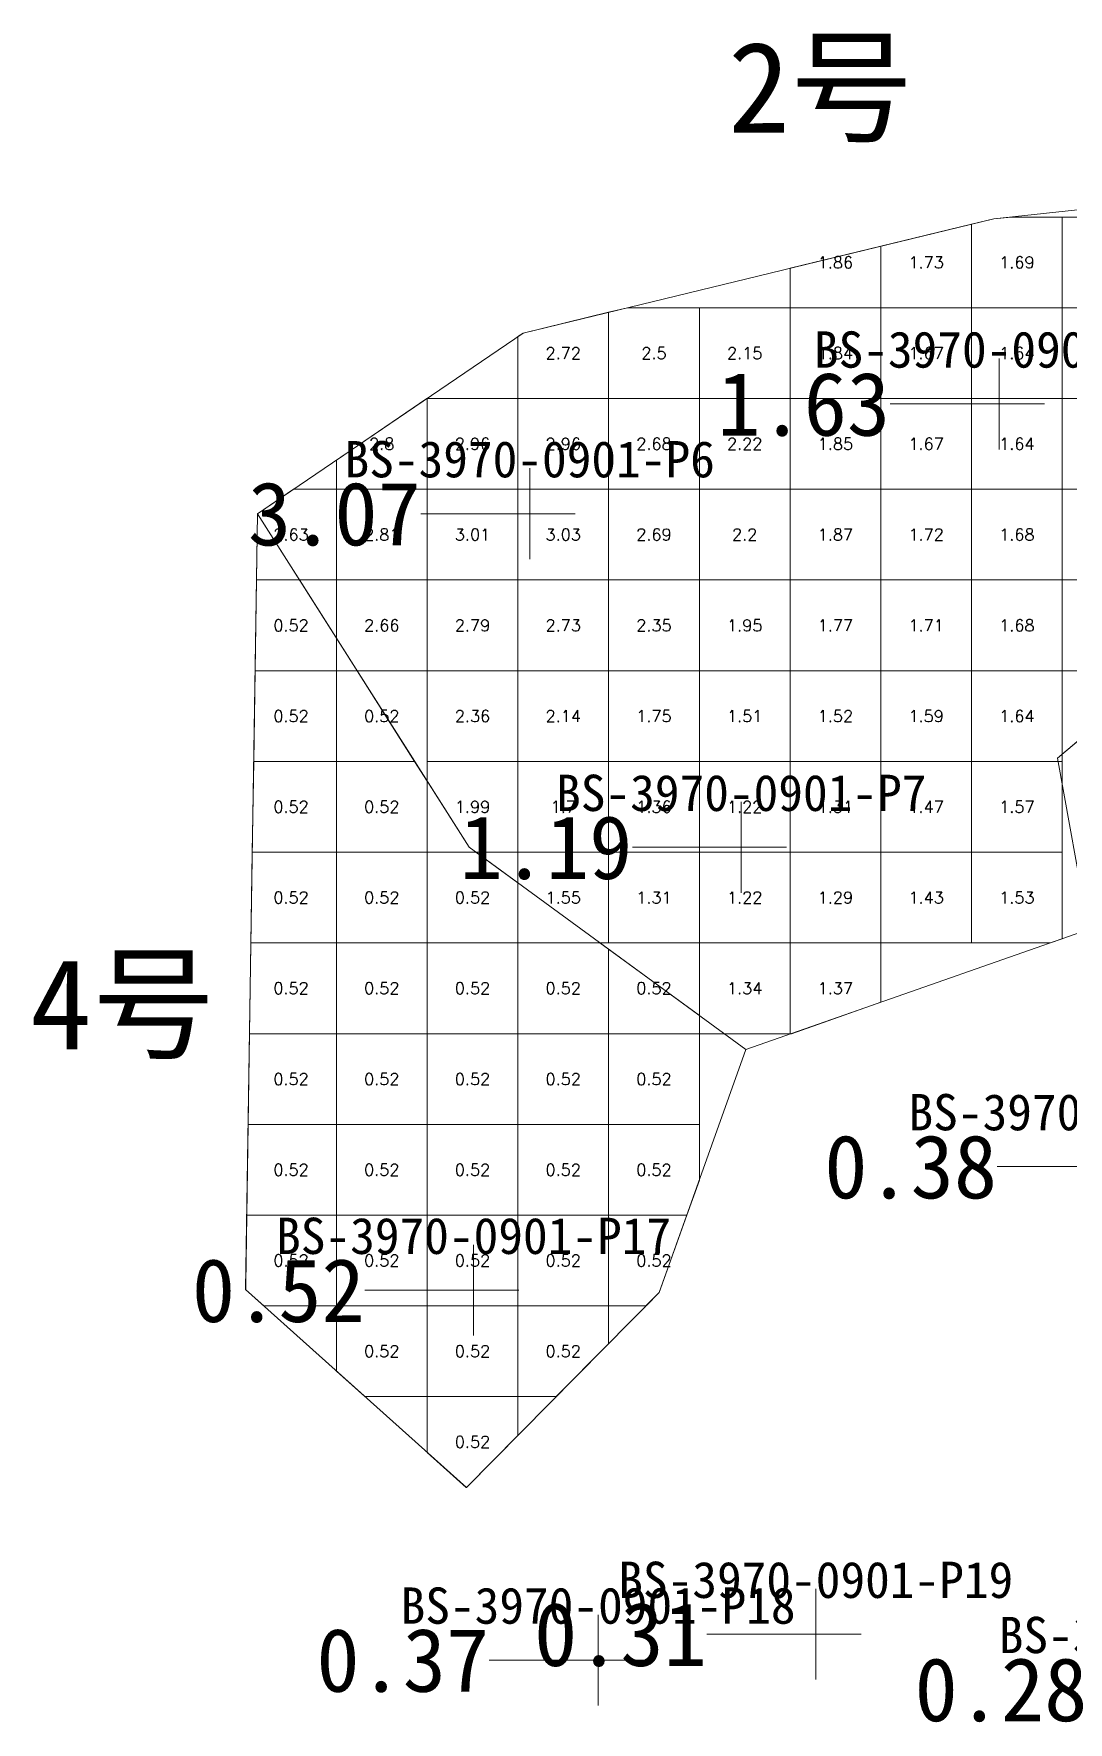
# Model space of a CAD drawing. Header units: inches. Extents: x 469937.7 to 469980.6, y 4349683.5 to 4349704.7.
# Drawn here: x 469937.73 to 469949.13, y 4349683.6 to 4349702.21 of the extents above; entities that cross this region are included whole.
import ezdxf
from ezdxf.enums import TextEntityAlignment as Align

# ---------------------------------------------------------------- set-up
doc = ezdxf.new("R2010")
doc.units = ezdxf.units.IN
doc.header["$MEASUREMENT"] = 0
for name, color, linetype, lineweight in [('0.500-1.000', 7, 'Continuous', 0), ('1.500-3.000', 7, 'Continuous', 0), ('孔口文字', 7, 'Continuous', 0), ('点', 7, 'Continuous', 0), ('爆区方格网', 7, 'Continuous', 0), ('线条', 7, 'Continuous', 0), ('钻孔', 7, 'Continuous', 0)]:
    doc.layers.add(name, color=color, linetype=linetype, lineweight=lineweight)
doc.styles.add('3dmine_textStyle_1', font='txt.shx', dxfattribs={"height": 1, "bigfont": 'gbcbig.shx'})
doc.styles.add('3dmine_textStyle_2', font='宋体.ttf', dxfattribs={"height": 1})
doc.styles.add('3dmine_textStyle_3', font='simsunb.ttf', dxfattribs={"height": 1})

msp = doc.modelspace()

# ---------------------------------------------------------------- hatches: boundary and pattern name
at = {"layer": '钻孔', "linetype": 'Continuous', "lineweight": 0, "true_color": 0xff0000, "extrusion": (0, 1, 0)}
msp.add_hatch(color=1, dxfattribs=at).paths.add_polyline_path([(-469949.369, 3959.844), (-469948.369, 3959.844), (-469948.369, 3969.844), (-469949.369, 3969.844)], flags=0)
at = {"layer": '钻孔', "linetype": 'Continuous', "lineweight": 0, "true_color": 0xff00ff, "extrusion": (0, 1, 0)}
msp.add_hatch(color=6, dxfattribs=at).paths.add_polyline_path([(-469944.196, 3959.95), (-469943.196, 3959.95), (-469943.196, 3969.95), (-469944.196, 3969.95)], flags=0)
at = {"layer": '钻孔', "linetype": 'Continuous', "lineweight": 0, "true_color": 0x0000ff, "extrusion": (0, 1, 0)}
msp.add_hatch(color=5, dxfattribs=at).paths.add_polyline_path([(-469946.528, 3959.804), (-469945.528, 3959.804), (-469945.528, 3969.804), (-469946.528, 3969.804)], flags=0)
at = {"layer": '钻孔', "linetype": 'Continuous', "lineweight": 0, "true_color": 0x00ffff, "extrusion": (0, 1, 0)}
msp.add_hatch(color=4, dxfattribs=at).paths.add_polyline_path([(-469943.578, 3960.349), (-469942.578, 3960.349), (-469942.578, 3969.349), (-469943.578, 3969.349)], flags=0)
at = {"layer": '钻孔', "linetype": 'Continuous', "lineweight": 0, "true_color": 0x808080, "extrusion": (0, 1, 0)}
for points in [[(-469947.349, 3959.857), (-469946.349, 3959.857), (-469946.349, 3968.857), (-469947.349, 3968.857)], [(-469944.95, 3960.02), (-469943.95, 3960.02), (-469943.95, 3969.02), (-469944.95, 3969.02)]]:
    msp.add_hatch(color=8, dxfattribs=at).paths.add_polyline_path(points, flags=0)

# ---------------------------------------------------------------- linework, layer by layer
at = {"layer": '0.500-1.000', "color": 4, "linetype": 'Continuous', "lineweight": 0, "true_color": 0x00ffff}
for points in [[(469956.289, 4349694.763), (469958.075, 4349693.581), (469963.589, 4349689.93), (469956.37, 4349688.932), (469953.445, 4349691.172), (469952.847, 4349691.63), (469949.354, 4349692.339), (469949.013, 4349694.227), (469950.787, 4349695.729), (469952.561, 4349697.231), (469956.289, 4349694.763)], [(469942.528, 4349693.246), (469945.578, 4349691.017), (469944.625, 4349688.339), (469942.498, 4349686.191), (469940.065, 4349688.371), (469940.196, 4349696.923), (469942.528, 4349693.246)]]:
    msp.add_lwpolyline(points, dxfattribs=at)
at = {"layer": '1.500-3.000', "color": 1, "linetype": 'Continuous', "lineweight": 0, "true_color": 0xff0000}
msp.add_lwpolyline([(469958.22, 4349698.376), (469961.312, 4349695.804), (469959.302, 4349692.768), (469955.5, 4349695.285), (469952.561, 4349697.231), (469951.986, 4349696.744), (469949.196, 4349694.382), (469949.013, 4349694.227), (469949.354, 4349692.339), (469945.578, 4349691.017), (469942.528, 4349693.246), (469942.223, 4349693.728), (469940.196, 4349696.923), (469943.125, 4349698.914), (469945.333, 4349699.45), (469948.312, 4349700.172), (469951.56, 4349700.52), (469955.176, 4349700.908), (469958.22, 4349698.376)], dxfattribs=at)
at = {"layer": '点', "color": 138, "linetype": 'Continuous', "lineweight": 0, "true_color": 0x004c4c}
for points, elevation in [([(469948.369, 4349697.632), (469948.369, 4349698.632)], 3969.844), ([(469948.869, 4349698.132), (469947.869, 4349698.132)], 3969.844), ([(469943.196, 4349696.423), (469943.196, 4349697.423)], 3969.95), ([(469943.696, 4349696.923), (469942.696, 4349696.923)], 3969.95), ([(469945.528, 4349692.746), (469945.528, 4349693.746)], 3969.804), ([(469946.028, 4349693.246), (469945.028, 4349693.246)], 3969.804), ([(469950.048, 4349689.727), (469949.048, 4349689.727)], 3970.058), ([(469942.578, 4349687.864), (469942.578, 4349688.864)], 3969.349), ([(469943.078, 4349688.364), (469942.078, 4349688.364)], 3969.349), ([(469946.349, 4349684.073), (469946.349, 4349685.073)], 3968.857), ([(469943.95, 4349683.789), (469943.95, 4349684.789)], 3969.02), ([(469946.849, 4349684.573), (469945.849, 4349684.573)], 3968.857), ([(469944.45, 4349684.289), (469943.45, 4349684.289)], 3969.02)]:
    msp.add_lwpolyline(points, dxfattribs=dict(at, elevation=elevation))
at = {"layer": '爆区方格网', "color": 1, "linetype": 'Continuous', "lineweight": 0, "true_color": 0xff0000, "elevation": 3969.461}
for points in [[(469949.066, 4349699.192), (469948.066, 4349699.192), (469948.066, 4349700.112), (469948.312, 4349700.172), (469948.503, 4349700.192), (469949.066, 4349700.192), (469949.066, 4349699.192)], [(469950.066, 4349699.192), (469949.066, 4349699.192), (469949.066, 4349700.192), (469950.066, 4349700.192), (469950.066, 4349699.192)], [(469948.066, 4349699.192), (469947.066, 4349699.192), (469947.066, 4349699.87), (469948.066, 4349700.112), (469948.066, 4349699.192)], [(469947.066, 4349699.192), (469946.066, 4349699.192), (469946.066, 4349699.627), (469947.066, 4349699.87), (469947.066, 4349699.192)], [(469944.066, 4349698.192), (469943.066, 4349698.192), (469943.066, 4349698.874), (469943.125, 4349698.914), (469944.066, 4349699.142), (469944.066, 4349698.192)], [(469945.066, 4349698.192), (469944.066, 4349698.192), (469944.066, 4349699.142), (469944.273, 4349699.192), (469945.066, 4349699.192), (469945.066, 4349698.192)], [(469946.066, 4349698.192), (469945.066, 4349698.192), (469945.066, 4349699.192), (469946.066, 4349699.192), (469946.066, 4349698.192)], [(469947.066, 4349698.192), (469946.066, 4349698.192), (469946.066, 4349699.192), (469947.066, 4349699.192), (469947.066, 4349698.192)], [(469948.066, 4349698.192), (469947.066, 4349698.192), (469947.066, 4349699.192), (469948.066, 4349699.192), (469948.066, 4349698.192)], [(469949.066, 4349698.192), (469948.066, 4349698.192), (469948.066, 4349699.192), (469949.066, 4349699.192), (469949.066, 4349698.192)], [(469950.066, 4349698.192), (469949.066, 4349698.192), (469949.066, 4349699.192), (469950.066, 4349699.192), (469950.066, 4349698.192)], [(469942.066, 4349697.192), (469941.066, 4349697.192), (469941.066, 4349697.514), (469942.064, 4349698.192), (469942.066, 4349698.192), (469942.066, 4349697.192)], [(469943.066, 4349697.192), (469942.066, 4349697.192), (469942.066, 4349698.192), (469943.066, 4349698.192), (469943.066, 4349697.192)], [(469944.066, 4349697.192), (469943.066, 4349697.192), (469943.066, 4349698.192), (469944.066, 4349698.192), (469944.066, 4349697.192)], [(469945.066, 4349697.192), (469944.066, 4349697.192), (469944.066, 4349698.192), (469945.066, 4349698.192), (469945.066, 4349697.192)], [(469946.066, 4349697.192), (469945.066, 4349697.192), (469945.066, 4349698.192), (469946.066, 4349698.192), (469946.066, 4349697.192)], [(469947.066, 4349697.192), (469946.066, 4349697.192), (469946.066, 4349698.192), (469947.066, 4349698.192), (469947.066, 4349697.192)], [(469948.066, 4349697.192), (469947.066, 4349697.192), (469947.066, 4349698.192), (469948.066, 4349698.192), (469948.066, 4349697.192)], [(469949.066, 4349697.192), (469948.066, 4349697.192), (469948.066, 4349698.192), (469949.066, 4349698.192), (469949.066, 4349697.192)], [(469950.066, 4349697.192), (469949.066, 4349697.192), (469949.066, 4349698.192), (469950.066, 4349698.192), (469950.066, 4349697.192)], [(469941.066, 4349696.192), (469940.185, 4349696.192), (469940.196, 4349696.923), (469940.593, 4349697.192), (469941.066, 4349697.192), (469941.066, 4349696.192)], [(469942.066, 4349696.192), (469941.066, 4349696.192), (469941.066, 4349697.192), (469942.066, 4349697.192), (469942.066, 4349696.192)], [(469943.066, 4349696.192), (469942.066, 4349696.192), (469942.066, 4349697.192), (469943.066, 4349697.192), (469943.066, 4349696.192)], [(469944.066, 4349696.192), (469943.066, 4349696.192), (469943.066, 4349697.192), (469944.066, 4349697.192), (469944.066, 4349696.192)], [(469945.066, 4349696.192), (469944.066, 4349696.192), (469944.066, 4349697.192), (469945.066, 4349697.192), (469945.066, 4349696.192)], [(469946.066, 4349696.192), (469945.066, 4349696.192), (469945.066, 4349697.192), (469946.066, 4349697.192), (469946.066, 4349696.192)], [(469947.066, 4349696.192), (469946.066, 4349696.192), (469946.066, 4349697.192), (469947.066, 4349697.192), (469947.066, 4349696.192)], [(469948.066, 4349696.192), (469947.066, 4349696.192), (469947.066, 4349697.192), (469948.066, 4349697.192), (469948.066, 4349696.192)], [(469949.066, 4349696.192), (469948.066, 4349696.192), (469948.066, 4349697.192), (469949.066, 4349697.192), (469949.066, 4349696.192)], [(469950.066, 4349696.192), (469949.066, 4349696.192), (469949.066, 4349697.192), (469950.066, 4349697.192), (469950.066, 4349696.192)], [(469942.066, 4349695.192), (469941.066, 4349695.192), (469941.066, 4349696.192), (469942.066, 4349696.192), (469942.066, 4349695.192)], [(469943.066, 4349695.192), (469942.066, 4349695.192), (469942.066, 4349696.192), (469943.066, 4349696.192), (469943.066, 4349695.192)], [(469944.066, 4349695.192), (469943.066, 4349695.192), (469943.066, 4349696.192), (469944.066, 4349696.192), (469944.066, 4349695.192)], [(469945.066, 4349695.192), (469944.066, 4349695.192), (469944.066, 4349696.192), (469945.066, 4349696.192), (469945.066, 4349695.192)], [(469946.066, 4349695.192), (469945.066, 4349695.192), (469945.066, 4349696.192), (469946.066, 4349696.192), (469946.066, 4349695.192)], [(469947.066, 4349695.192), (469946.066, 4349695.192), (469946.066, 4349696.192), (469947.066, 4349696.192), (469947.066, 4349695.192)], [(469948.066, 4349695.192), (469947.066, 4349695.192), (469947.066, 4349696.192), (469948.066, 4349696.192), (469948.066, 4349695.192)], [(469949.066, 4349695.192), (469948.066, 4349695.192), (469948.066, 4349696.192), (469949.066, 4349696.192), (469949.066, 4349695.192)], [(469950.066, 4349695.192), (469949.066, 4349695.192), (469949.066, 4349696.192), (469950.066, 4349696.192), (469950.066, 4349695.192)], [(469943.066, 4349694.192), (469942.066, 4349694.192), (469942.066, 4349695.192), (469943.066, 4349695.192), (469943.066, 4349694.192)], [(469944.066, 4349694.192), (469943.066, 4349694.192), (469943.066, 4349695.192), (469944.066, 4349695.192), (469944.066, 4349694.192)], [(469945.066, 4349694.192), (469944.066, 4349694.192), (469944.066, 4349695.192), (469945.066, 4349695.192), (469945.066, 4349694.192)], [(469946.066, 4349694.192), (469945.066, 4349694.192), (469945.066, 4349695.192), (469946.066, 4349695.192), (469946.066, 4349694.192)], [(469947.066, 4349694.192), (469946.066, 4349694.192), (469946.066, 4349695.192), (469947.066, 4349695.192), (469947.066, 4349694.192)], [(469948.066, 4349694.192), (469947.066, 4349694.192), (469947.066, 4349695.192), (469948.066, 4349695.192), (469948.066, 4349694.192)], [(469949.066, 4349694.272), (469949.013, 4349694.227), (469949.066, 4349694.272), (469949.066, 4349694.192), (469948.066, 4349694.192), (469948.066, 4349695.192), (469949.066, 4349695.192), (469949.066, 4349694.272)], [(469943.066, 4349693.192), (469942.066, 4349693.192), (469942.066, 4349694.192), (469943.066, 4349694.192), (469943.066, 4349693.192)], [(469944.066, 4349693.192), (469943.066, 4349693.192), (469943.066, 4349694.192), (469944.066, 4349694.192), (469944.066, 4349693.192)], [(469945.066, 4349693.192), (469944.066, 4349693.192), (469944.066, 4349694.192), (469945.066, 4349694.192), (469945.066, 4349693.192)], [(469946.066, 4349693.192), (469945.066, 4349693.192), (469945.066, 4349694.192), (469946.066, 4349694.192), (469946.066, 4349693.192)], [(469947.066, 4349693.192), (469946.066, 4349693.192), (469946.066, 4349694.192), (469947.066, 4349694.192), (469947.066, 4349693.192)], [(469948.066, 4349693.192), (469947.066, 4349693.192), (469947.066, 4349694.192), (469948.066, 4349694.192), (469948.066, 4349693.192)], [(469949.066, 4349693.192), (469948.066, 4349693.192), (469948.066, 4349694.192), (469949.066, 4349694.192), (469949.066, 4349693.192)], [(469944.066, 4349692.192), (469943.066, 4349692.192), (469943.066, 4349693.192), (469944.066, 4349693.192), (469944.066, 4349692.192)], [(469945.066, 4349692.192), (469944.066, 4349692.192), (469944.066, 4349693.192), (469945.066, 4349693.192), (469945.066, 4349692.192)], [(469946.066, 4349692.192), (469945.066, 4349692.192), (469945.066, 4349693.192), (469946.066, 4349693.192), (469946.066, 4349692.192)], [(469947.066, 4349692.192), (469946.066, 4349692.192), (469946.066, 4349693.192), (469947.066, 4349693.192), (469947.066, 4349692.192)], [(469948.066, 4349692.192), (469947.066, 4349692.192), (469947.066, 4349693.192), (469948.066, 4349693.192), (469948.066, 4349692.192)], [(469949.066, 4349692.238), (469948.936, 4349692.192), (469948.066, 4349692.192), (469948.066, 4349693.192), (469949.066, 4349693.192), (469949.066, 4349692.238)], [(469946.066, 4349691.192), (469945.066, 4349691.192), (469945.066, 4349692.192), (469946.066, 4349692.192), (469946.066, 4349691.192)], [(469947.066, 4349691.538), (469946.08, 4349691.192), (469946.066, 4349691.192), (469946.066, 4349692.192), (469947.066, 4349692.192), (469947.066, 4349691.538)]]:
    msp.add_lwpolyline(points, dxfattribs=at)
at = {"layer": '爆区方格网', "color": 4, "linetype": 'Continuous', "lineweight": 0, "true_color": 0x00ffff, "elevation": 3969.349}
for points in [[(469941.066, 4349695.551), (469941.066, 4349695.192), (469940.17, 4349695.192), (469940.185, 4349696.192), (469940.66, 4349696.192), (469941.066, 4349695.551)], [(469941.066, 4349694.192), (469940.155, 4349694.192), (469940.17, 4349695.192), (469941.066, 4349695.192), (469941.066, 4349694.192)], [(469941.928, 4349694.192), (469941.066, 4349694.192), (469941.066, 4349695.192), (469941.294, 4349695.192), (469941.928, 4349694.192)], [(469941.066, 4349693.192), (469940.139, 4349693.192), (469940.155, 4349694.192), (469941.066, 4349694.192), (469941.066, 4349693.192)], [(469942.066, 4349693.974), (469942.066, 4349693.192), (469941.066, 4349693.192), (469941.066, 4349694.192), (469941.928, 4349694.192), (469942.066, 4349693.974)], [(469941.066, 4349692.192), (469940.124, 4349692.192), (469940.139, 4349693.192), (469941.066, 4349693.192), (469941.066, 4349692.192)], [(469942.066, 4349692.192), (469941.066, 4349692.192), (469941.066, 4349693.192), (469942.066, 4349693.192), (469942.066, 4349692.192)], [(469943.066, 4349692.853), (469943.066, 4349692.192), (469942.066, 4349692.192), (469942.066, 4349693.192), (469942.602, 4349693.192), (469943.066, 4349692.853)], [(469941.066, 4349691.192), (469940.109, 4349691.192), (469940.124, 4349692.192), (469941.066, 4349692.192), (469941.066, 4349691.192)], [(469942.066, 4349691.192), (469941.066, 4349691.192), (469941.066, 4349692.192), (469942.066, 4349692.192), (469942.066, 4349691.192)], [(469943.066, 4349691.192), (469942.066, 4349691.192), (469942.066, 4349692.192), (469943.066, 4349692.192), (469943.066, 4349691.192)], [(469944.066, 4349692.122), (469944.066, 4349691.192), (469943.066, 4349691.192), (469943.066, 4349692.192), (469943.97, 4349692.192), (469944.066, 4349692.122)], [(469945.066, 4349691.391), (469945.066, 4349691.192), (469944.066, 4349691.192), (469944.066, 4349692.122), (469945.066, 4349691.391)], [(469941.066, 4349690.192), (469940.093, 4349690.192), (469940.109, 4349691.192), (469941.066, 4349691.192), (469941.066, 4349690.192)], [(469942.066, 4349690.192), (469941.066, 4349690.192), (469941.066, 4349691.192), (469942.066, 4349691.192), (469942.066, 4349690.192)], [(469943.066, 4349690.192), (469942.066, 4349690.192), (469942.066, 4349691.192), (469943.066, 4349691.192), (469943.066, 4349690.192)], [(469944.066, 4349690.192), (469943.066, 4349690.192), (469943.066, 4349691.192), (469944.066, 4349691.192), (469944.066, 4349690.192)], [(469945.066, 4349690.192), (469944.066, 4349690.192), (469944.066, 4349691.192), (469945.066, 4349691.192), (469945.066, 4349690.192)], [(469941.066, 4349689.192), (469940.078, 4349689.192), (469940.093, 4349690.192), (469941.066, 4349690.192), (469941.066, 4349689.192)], [(469942.066, 4349689.192), (469941.066, 4349689.192), (469941.066, 4349690.192), (469942.066, 4349690.192), (469942.066, 4349689.192)], [(469943.066, 4349689.192), (469942.066, 4349689.192), (469942.066, 4349690.192), (469943.066, 4349690.192), (469943.066, 4349689.192)], [(469944.066, 4349689.192), (469943.066, 4349689.192), (469943.066, 4349690.192), (469944.066, 4349690.192), (469944.066, 4349689.192)], [(469945.066, 4349689.579), (469944.929, 4349689.192), (469944.066, 4349689.192), (469944.066, 4349690.192), (469945.066, 4349690.192), (469945.066, 4349689.579)], [(469941.066, 4349688.192), (469940.265, 4349688.192), (469940.066, 4349688.37), (469940.066, 4349688.436), (469940.078, 4349689.192), (469941.066, 4349689.192), (469941.066, 4349688.192)], [(469942.066, 4349688.192), (469941.066, 4349688.192), (469941.066, 4349689.192), (469942.066, 4349689.192), (469942.066, 4349688.192)], [(469943.066, 4349688.192), (469942.066, 4349688.192), (469942.066, 4349689.192), (469943.066, 4349689.192), (469943.066, 4349688.192)], [(469944.066, 4349688.192), (469943.066, 4349688.192), (469943.066, 4349689.192), (469944.066, 4349689.192), (469944.066, 4349688.192)], [(469944.625, 4349688.339), (469944.48, 4349688.192), (469944.066, 4349688.192), (469944.066, 4349689.192), (469944.929, 4349689.192), (469944.625, 4349688.339)], [(469942.066, 4349687.192), (469941.381, 4349687.192), (469941.066, 4349687.474), (469941.066, 4349688.192), (469942.066, 4349688.192), (469942.066, 4349687.192)], [(469943.066, 4349687.192), (469942.066, 4349687.192), (469942.066, 4349688.192), (469943.066, 4349688.192), (469943.066, 4349687.192)], [(469944.066, 4349687.775), (469943.489, 4349687.192), (469943.066, 4349687.192), (469943.066, 4349688.192), (469944.066, 4349688.192), (469944.066, 4349687.775)], [(469943.066, 4349686.765), (469942.499, 4349686.192), (469942.497, 4349686.192), (469942.066, 4349686.578), (469942.066, 4349687.192), (469943.066, 4349687.192), (469943.066, 4349686.765)]]:
    msp.add_lwpolyline(points, dxfattribs=at)
at = {"layer": '线条', "color": 138, "linetype": 'Continuous', "lineweight": 0, "true_color": 0x004c4c}
for points, elevation in [([(469948.369, 4349698.132), (469948.369, 4349698.132), (469948.369, 4349698.132)], 3969.844), ([(469943.196, 4349696.923), (469943.196, 4349696.923), (469943.196, 4349696.923)], 3969.95), ([(469945.528, 4349693.246), (469945.528, 4349693.246), (469945.528, 4349693.246)], 3969.804), ([(469942.578, 4349688.364), (469942.578, 4349688.364), (469942.578, 4349688.364)], 3969.349), ([(469946.349, 4349684.573), (469946.349, 4349684.573), (469946.349, 4349684.573)], 3968.857), ([(469943.95, 4349684.289), (469943.95, 4349684.289), (469943.95, 4349684.289)], 3969.02)]:
    msp.add_lwpolyline(points, dxfattribs=dict(at, elevation=elevation))
at = {"layer": '钻孔', "color": 1, "linetype": 'Continuous', "lineweight": 0, "true_color": 0xff0000}
for elevation in [3969.844, 3959.844]:
    msp.add_lwpolyline([(469948.369, 4349698.132), (469947.169, 4349698.132)], dxfattribs=dict(at, elevation=elevation))
at = {"layer": '钻孔', "color": 6, "linetype": 'Continuous', "lineweight": 0, "true_color": 0xff00ff}
for elevation in [3969.95, 3959.95]:
    msp.add_lwpolyline([(469943.196, 4349696.923), (469941.996, 4349696.923)], dxfattribs=dict(at, elevation=elevation))
at = {"layer": '钻孔', "color": 5, "linetype": 'Continuous', "lineweight": 0, "true_color": 0x0000ff}
for elevation in [3969.804, 3959.804]:
    msp.add_lwpolyline([(469945.528, 4349693.246), (469944.328, 4349693.246)], dxfattribs=dict(at, elevation=elevation))
at = {"layer": '钻孔', "color": 8, "linetype": 'Continuous', "lineweight": 0, "true_color": 0x808080}
for points, elevation in [([(469949.548, 4349689.727), (469948.348, 4349689.727)], 3970.058), ([(469949.548, 4349689.727), (469948.348, 4349689.727)], 3960.058), ([(469946.349, 4349684.573), (469945.149, 4349684.573)], 3968.857), ([(469946.349, 4349684.573), (469945.149, 4349684.573)], 3959.857), ([(469943.95, 4349684.289), (469942.75, 4349684.289)], 3969.02), ([(469943.95, 4349684.289), (469942.75, 4349684.289)], 3960.02)]:
    msp.add_lwpolyline(points, dxfattribs=dict(at, elevation=elevation))
at = {"layer": '钻孔', "color": 4, "linetype": 'Continuous', "lineweight": 0, "true_color": 0x00ffff}
for elevation in [3969.349, 3960.349]:
    msp.add_lwpolyline([(469942.578, 4349688.364), (469941.378, 4349688.364)], dxfattribs=dict(at, elevation=elevation))

# ---------------------------------------------------------------- texts
at = {"color": 7, "linetype": 'Continuous', "lineweight": 0, "style": '3dmine_textStyle_2'}
for s, p in [('2号', (469945.383, 4349701.122, 1985.923)), ('4号', (469937.689, 4349691.019, 1985.923))]:
    msp.add_text(s, height=1, dxfattribs=at).set_placement(p)
at = {"color": 1, "linetype": 'Continuous', "lineweight": 0, "true_color": 0xff0000, "style": '3dmine_textStyle_1'}
for s, p in [('1.86', (469946.566, 4349699.692, 3969.461)), ('1.73', (469947.566, 4349699.692, 3969.461)), ('1.69', (469948.566, 4349699.692, 3969.461)), ('2.72', (469943.566, 4349698.692, 3969.461)), ('2.5', (469944.566, 4349698.692, 3969.461)), ('2.15', (469945.566, 4349698.692, 3969.461)), ('1.84', (469946.566, 4349698.692, 3969.461)), ('1.67', (469947.566, 4349698.692, 3969.461)), ('1.64', (469948.566, 4349698.692, 3969.461)), ('2.8', (469941.566, 4349697.692, 3969.461)), ('2.96', (469942.566, 4349697.692, 3969.461)), ('2.96', (469943.566, 4349697.692, 3969.461)), ('2.68', (469944.566, 4349697.692, 3969.461)), ('2.22', (469945.566, 4349697.692, 3969.461)), ('1.85', (469946.566, 4349697.692, 3969.461)), ('1.67', (469947.566, 4349697.692, 3969.461)), ('1.64', (469948.566, 4349697.692, 3969.461)), ('2.63', (469940.566, 4349696.692, 3969.461)), ('2.81', (469941.566, 4349696.692, 3969.461)), ('3.01', (469942.566, 4349696.692, 3969.461)), ('3.03', (469943.566, 4349696.692, 3969.461)), ('2.69', (469944.566, 4349696.692, 3969.461)), ('2.2', (469945.566, 4349696.692, 3969.461)), ('1.87', (469946.566, 4349696.692, 3969.461)), ('1.72', (469947.566, 4349696.692, 3969.461)), ('1.68', (469948.566, 4349696.692, 3969.461)), ('2.66', (469941.566, 4349695.692, 3969.461)), ('2.79', (469942.566, 4349695.692, 3969.461)), ('2.73', (469943.566, 4349695.692, 3969.461)), ('2.35', (469944.566, 4349695.692, 3969.461)), ('1.95', (469945.566, 4349695.692, 3969.461)), ('1.77', (469946.566, 4349695.692, 3969.461)), ('1.71', (469947.566, 4349695.692, 3969.461)), ('1.68', (469948.566, 4349695.692, 3969.461)), ('2.36', (469942.566, 4349694.692, 3969.461)), ('2.14', (469943.566, 4349694.692, 3969.461)), ('1.75', (469944.566, 4349694.692, 3969.461)), ('1.51', (469945.566, 4349694.692, 3969.461)), ('1.52', (469946.566, 4349694.692, 3969.461)), ('1.59', (469947.566, 4349694.692, 3969.461)), ('1.64', (469948.566, 4349694.692, 3969.461)), ('1.99', (469942.566, 4349693.692, 3969.461)), ('1.7', (469943.566, 4349693.692, 3969.461)), ('1.36', (469944.566, 4349693.692, 3969.461)), ('1.22', (469945.566, 4349693.692, 3969.461)), ('1.31', (469946.566, 4349693.692, 3969.461)), ('1.47', (469947.566, 4349693.692, 3969.461)), ('1.57', (469948.566, 4349693.692, 3969.461)), ('1.55', (469943.566, 4349692.692, 3969.461)), ('1.31', (469944.566, 4349692.692, 3969.461)), ('1.22', (469945.566, 4349692.692, 3969.461)), ('1.29', (469946.566, 4349692.692, 3969.461)), ('1.43', (469947.566, 4349692.692, 3969.461)), ('1.53', (469948.566, 4349692.692, 3969.461)), ('1.34', (469945.566, 4349691.692, 3969.461)), ('1.37', (469946.566, 4349691.692, 3969.461))]:
    msp.add_text(s, height=0.13, dxfattribs=at).set_placement(p, align=Align.MIDDLE_CENTER)
at = {"color": 4, "linetype": 'Continuous', "lineweight": 0, "true_color": 0x00ffff, "style": '3dmine_textStyle_1'}
for p in [(469940.566, 4349695.692, 3969.349), (469940.566, 4349694.692, 3969.349), (469941.566, 4349694.692, 3969.349), (469940.566, 4349693.692, 3969.349), (469941.566, 4349693.692, 3969.349), (469940.566, 4349692.692, 3969.349), (469941.566, 4349692.692, 3969.349), (469942.566, 4349692.692, 3969.349), (469940.566, 4349691.692, 3969.349), (469941.566, 4349691.692, 3969.349), (469942.566, 4349691.692, 3969.349), (469943.566, 4349691.692, 3969.349), (469944.566, 4349691.692, 3969.349), (469940.566, 4349690.692, 3969.349), (469941.566, 4349690.692, 3969.349), (469942.566, 4349690.692, 3969.349), (469943.566, 4349690.692, 3969.349), (469944.566, 4349690.692, 3969.349), (469940.566, 4349689.692, 3969.349), (469941.566, 4349689.692, 3969.349), (469942.566, 4349689.692, 3969.349), (469943.566, 4349689.692, 3969.349), (469944.566, 4349689.692, 3969.349), (469940.566, 4349688.692, 3969.349), (469941.566, 4349688.692, 3969.349), (469942.566, 4349688.692, 3969.349), (469943.566, 4349688.692, 3969.349), (469944.566, 4349688.692, 3969.349), (469941.566, 4349687.692, 3969.349), (469942.566, 4349687.692, 3969.349), (469943.566, 4349687.692, 3969.349), (469942.566, 4349686.692, 3969.349)]:
    msp.add_text('0.52', height=0.13, dxfattribs=at).set_placement(p, align=Align.MIDDLE_CENTER)
at = {"layer": '孔口文字', "color": 138, "linetype": 'Continuous', "lineweight": 0, "true_color": 0x004c4c, "style": '3dmine_textStyle_3'}
for s, p in [('BS-3970-0901-P5', (469948.369, 4349698.532, 3969.844)), ('BS-3970-0901-P6', (469943.196, 4349697.323, 3969.95)), ('BS-3970-0901-P7', (469945.528, 4349693.646, 3969.804)), ('BS-3970-0901-P16', (469949.548, 4349690.127, 3970.058)), ('BS-3970-0901-P17', (469942.578, 4349688.764, 3969.349)), ('BS-3970-0901-P19', (469946.349, 4349684.973, 3968.857)), ('BS-3970-0901-P18', (469943.95, 4349684.689, 3969.02)), ('BS-3970-0901-P20', (469950.543, 4349684.365, 3969.614))]:
    msp.add_text(s, height=0.4, dxfattribs=at).set_placement(p, align=Align.CENTER)
at = {"layer": '钻孔', "color": 1, "linetype": 'Continuous', "lineweight": 0, "true_color": 0xff0000, "style": '3dmine_textStyle_3'}
msp.add_text('1.63', height=0.7, dxfattribs=at).set_placement((469947.169, 4349698.132, 3969.844), align=Align.MIDDLE_RIGHT)
at = {"layer": '钻孔', "color": 6, "linetype": 'Continuous', "lineweight": 0, "true_color": 0xff00ff, "style": '3dmine_textStyle_3'}
msp.add_text('3.07', height=0.7, dxfattribs=at).set_placement((469941.996, 4349696.923, 3969.95), align=Align.MIDDLE_RIGHT)
at = {"layer": '钻孔', "color": 5, "linetype": 'Continuous', "lineweight": 0, "true_color": 0x0000ff, "style": '3dmine_textStyle_3'}
msp.add_text('1.19', height=0.7, dxfattribs=at).set_placement((469944.328, 4349693.246, 3969.804), align=Align.MIDDLE_RIGHT)
at = {"layer": '钻孔', "color": 8, "linetype": 'Continuous', "lineweight": 0, "true_color": 0x808080, "style": '3dmine_textStyle_3'}
for s, p in [('0.38', (469948.348, 4349689.727, 3970.058)), ('0.31', (469945.149, 4349684.573, 3968.857)), ('0.37', (469942.75, 4349684.289, 3969.02)), ('0.28', (469949.343, 4349683.965, 3969.614))]:
    msp.add_text(s, height=0.7, dxfattribs=at).set_placement(p, align=Align.MIDDLE_RIGHT)
at = {"layer": '钻孔', "color": 4, "linetype": 'Continuous', "lineweight": 0, "true_color": 0x00ffff, "style": '3dmine_textStyle_3'}
msp.add_text('0.52', height=0.7, dxfattribs=at).set_placement((469941.378, 4349688.364, 3969.349), align=Align.MIDDLE_RIGHT)

doc.saveas('drawing.dxf')
